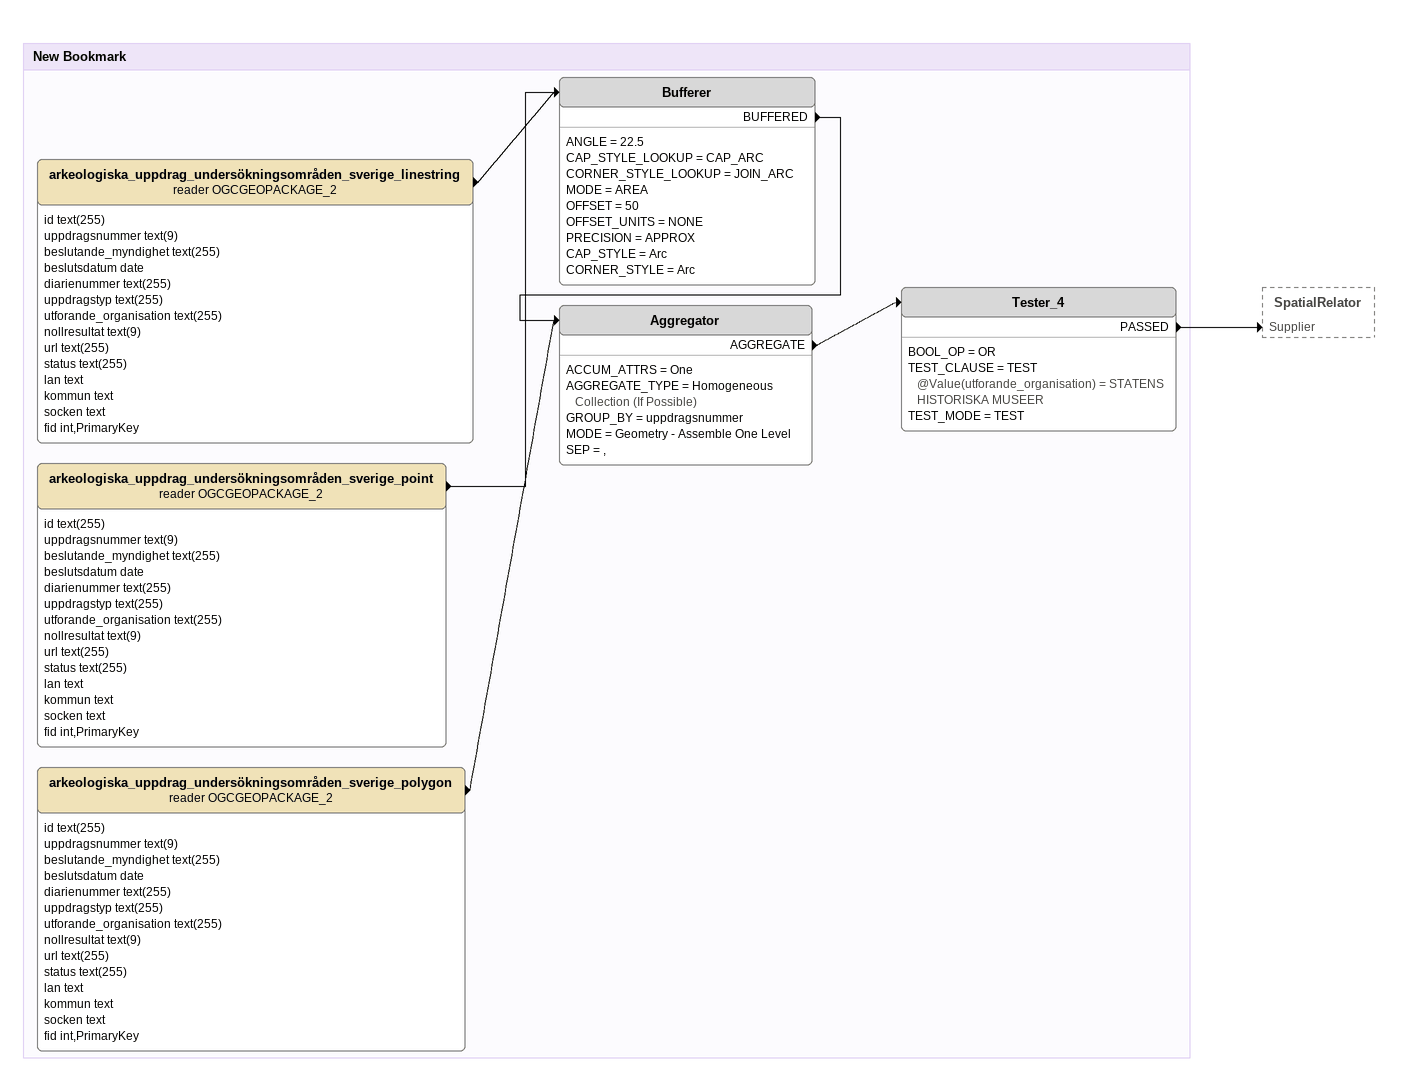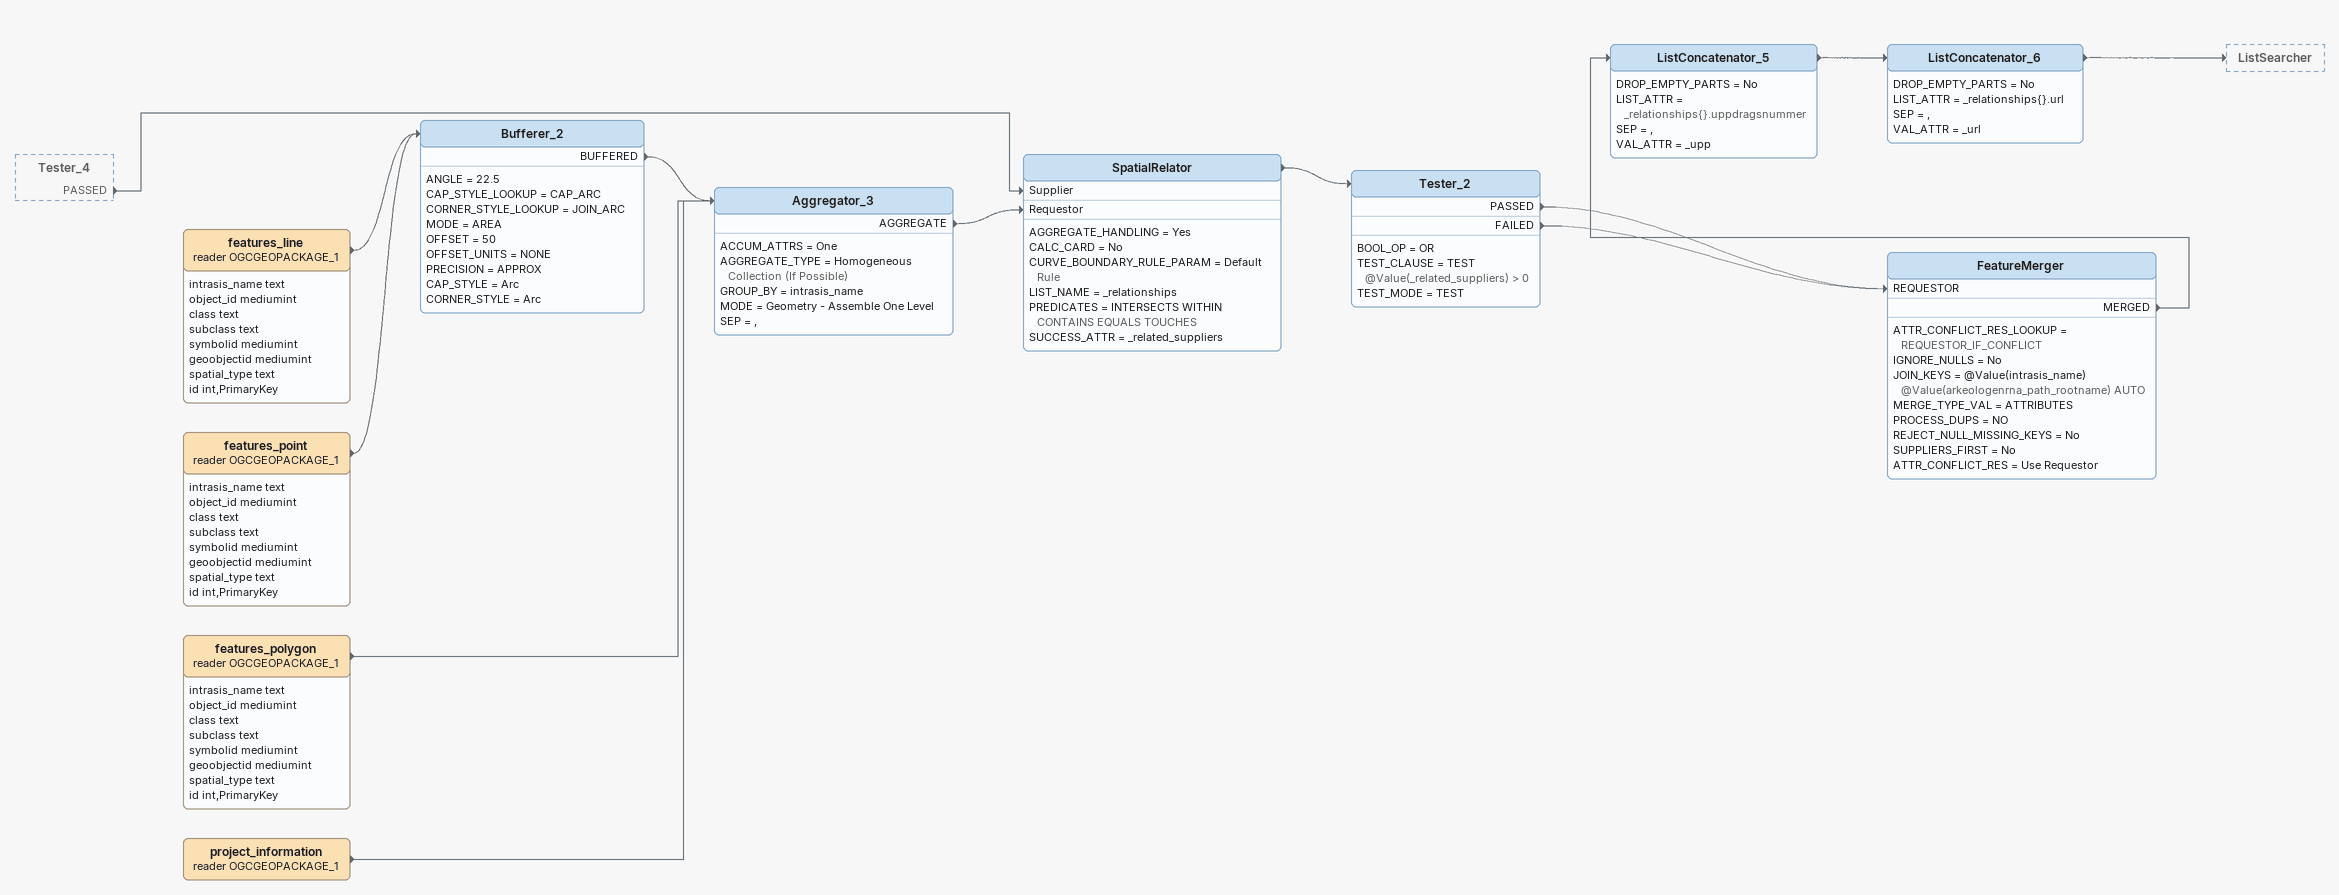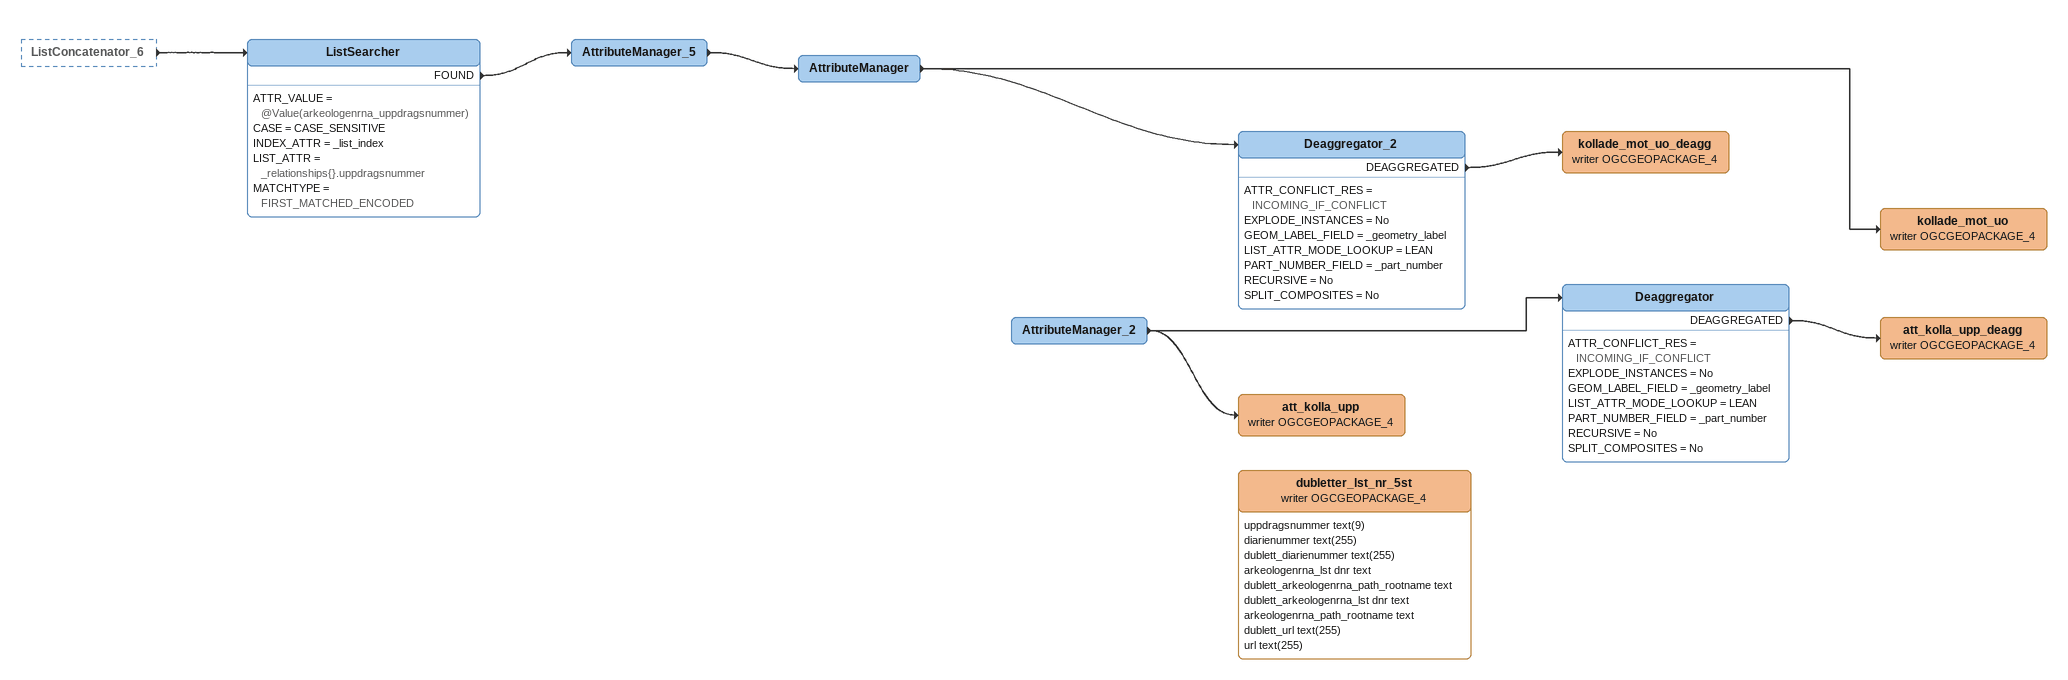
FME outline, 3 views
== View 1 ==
Bookmark: New Bookmark
arkeologiska_uppdrag_undersökningsområden_sverige_linestring (reader OGCGEOPACKAGE_2)
    attributes: id text(255), uppdragsnummer text(9), beslutande_myndighet text(255), beslutsdatum date, diarienummer text(255), uppdragstyp text(255), utforande_organisation text(255), nollresultat text(9), url text(255), status text(255), lan text, kommun text, socken text, fid int,PrimaryKey
    -> Bufferer
arkeologiska_uppdrag_undersökningsområden_sverige_point (reader OGCGEOPACKAGE_2)
    attributes: id text(255), uppdragsnummer text(9), beslutande_myndighet text(255), beslutsdatum date, diarienummer text(255), uppdragstyp text(255), utforande_organisation text(255), nollresultat text(9), url text(255), status text(255), lan text, kommun text, socken text, fid int,PrimaryKey
    -> Bufferer
Bufferer
    ANGLE = 22.5
    CAP_STYLE_LOOKUP = CAP_ARC
    CORNER_STYLE_LOOKUP = JOIN_ARC
    MODE = AREA
    OFFSET = 50
    OFFSET_UNITS = NONE
    PRECISION = APPROX
    CAP_STYLE = Arc
    CORNER_STYLE = Arc
    BUFFERED -> Aggregator
arkeologiska_uppdrag_undersökningsområden_sverige_polygon (reader OGCGEOPACKAGE_2)
    attributes: id text(255), uppdragsnummer text(9), beslutande_myndighet text(255), beslutsdatum date, diarienummer text(255), uppdragstyp text(255), utforande_organisation text(255), nollresultat text(9), url text(255), status text(255), lan text, kommun text, socken text, fid int,PrimaryKey
    -> Aggregator
Aggregator
    ACCUM_ATTRS = One
    AGGREGATE_TYPE = Homogeneous Collection (If Possible)
    GROUP_BY = uppdragsnummer
    MODE = Geometry - Assemble One Level
    SEP = ,
    AGGREGATE -> Tester_4
Tester_4
    BOOL_OP = OR
    TEST_CLAUSE = TEST @Value(utforande_organisation) = STATENS HISTORISKA MUSEER
    TEST_MODE = TEST
    PASSED -> SpatialRelator [Supplier]

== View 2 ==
Tester_4 [outside]
    PASSED -> SpatialRelator [Supplier]
features_line (reader OGCGEOPACKAGE_1)
    attributes: intrasis_name text, object_id mediumint, class text, subclass text, symbolid mediumint, geoobjectid mediumint, spatial_type text, id int,PrimaryKey
    -> Bufferer_2
features_point (reader OGCGEOPACKAGE_1)
    attributes: intrasis_name text, object_id mediumint, class text, subclass text, symbolid mediumint, geoobjectid mediumint, spatial_type text, id int,PrimaryKey
    -> Bufferer_2
Bufferer_2
    ANGLE = 22.5
    CAP_STYLE_LOOKUP = CAP_ARC
    CORNER_STYLE_LOOKUP = JOIN_ARC
    MODE = AREA
    OFFSET = 50
    OFFSET_UNITS = NONE
    PRECISION = APPROX
    CAP_STYLE = Arc
    CORNER_STYLE = Arc
    BUFFERED -> Aggregator_3
features_polygon (reader OGCGEOPACKAGE_1)
    attributes: intrasis_name text, object_id mediumint, class text, subclass text, symbolid mediumint, geoobjectid mediumint, spatial_type text, id int,PrimaryKey
    -> Aggregator_3
project_information (reader OGCGEOPACKAGE_1)
    -> Aggregator_3
Aggregator_3
    ACCUM_ATTRS = One
    AGGREGATE_TYPE = Homogeneous Collection (If Possible)
    GROUP_BY = intrasis_name
    MODE = Geometry - Assemble One Level
    SEP = ,
    AGGREGATE -> SpatialRelator [Requestor]
SpatialRelator
    AGGREGATE_HANDLING = Yes
    CALC_CARD = No
    CURVE_BOUNDARY_RULE_PARAM = Default Rule
    LIST_NAME = _relationships
    PREDICATES = INTERSECTS WITHIN CONTAINS EQUALS TOUCHES
    SUCCESS_ATTR = _related_suppliers
    -> Tester_2
Tester_2
    BOOL_OP = OR
    TEST_CLAUSE = TEST @Value(_related_suppliers) > 0
    TEST_MODE = TEST
    PASSED -> FeatureMerger [REQUESTOR]
    FAILED -> FeatureMerger [REQUESTOR]
FeatureMerger
    ATTR_CONFLICT_RES_LOOKUP = REQUESTOR_IF_CONFLICT
    IGNORE_NULLS = No
    JOIN_KEYS = @Value(intrasis_name) @Value(arkeologenrna_path_rootname) AUTO
    MERGE_TYPE_VAL = ATTRIBUTES
    PROCESS_DUPS = NO
    REJECT_NULL_MISSING_KEYS = No
    SUPPLIERS_FIRST = No
    ATTR_CONFLICT_RES = Use Requestor
    MERGED -> ListConcatenator_5
ListConcatenator_5
    DROP_EMPTY_PARTS = No
    LIST_ATTR = _relationships{}.uppdragsnummer
    SEP = ,
    VAL_ATTR = _upp
    -> ListConcatenator_6
ListConcatenator_6
    DROP_EMPTY_PARTS = No
    LIST_ATTR = _relationships{}.url
    SEP = ,
    VAL_ATTR = _url
    -> ListSearcher

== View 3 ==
ListConcatenator_6 [outside]
    -> ListSearcher
ListSearcher
    ATTR_VALUE = @Value(arkeologenrna_uppdragsnummer)
    CASE = CASE_SENSITIVE
    INDEX_ATTR = _list_index
    LIST_ATTR = _relationships{}.uppdragsnummer
    MATCHTYPE = FIRST_MATCHED_ENCODED
    FOUND -> AttributeManager_5
AttributeManager_5
    -> AttributeManager
AttributeManager
    -> Deaggregator_2
    -> kollade_mot_uo (writer OGCGEOPACKAGE_4)
Deaggregator_2
    ATTR_CONFLICT_RES = INCOMING_IF_CONFLICT
    EXPLODE_INSTANCES = No
    GEOM_LABEL_FIELD = _geometry_label
    LIST_ATTR_MODE_LOOKUP = LEAN
    PART_NUMBER_FIELD = _part_number
    RECURSIVE = No
    SPLIT_COMPOSITES = No
    DEAGGREGATED -> kollade_mot_uo_deagg (writer OGCGEOPACKAGE_4)
kollade_mot_uo_deagg (writer OGCGEOPACKAGE_4)
kollade_mot_uo (writer OGCGEOPACKAGE_4)
AttributeManager_2
    -> att_kolla_upp (writer OGCGEOPACKAGE_4)
    -> Deaggregator
Deaggregator
    ATTR_CONFLICT_RES = INCOMING_IF_CONFLICT
    EXPLODE_INSTANCES = No
    GEOM_LABEL_FIELD = _geometry_label
    LIST_ATTR_MODE_LOOKUP = LEAN
    PART_NUMBER_FIELD = _part_number
    RECURSIVE = No
    SPLIT_COMPOSITES = No
    DEAGGREGATED -> att_kolla_upp_deagg (writer OGCGEOPACKAGE_4)
att_kolla_upp_deagg (writer OGCGEOPACKAGE_4)
att_kolla_upp (writer OGCGEOPACKAGE_4)
dubletter_lst_nr_5st (writer OGCGEOPACKAGE_4)
    attributes: uppdragsnummer text(9), diarienummer text(255), dublett_diarienummer text(255), arkeologenrna_lst dnr text, dublett_arkeologenrna_path_rootname text, dublett_arkeologenrna_lst dnr text, arkeologenrna_path_rootname text, dublett_url text(255), url text(255)
